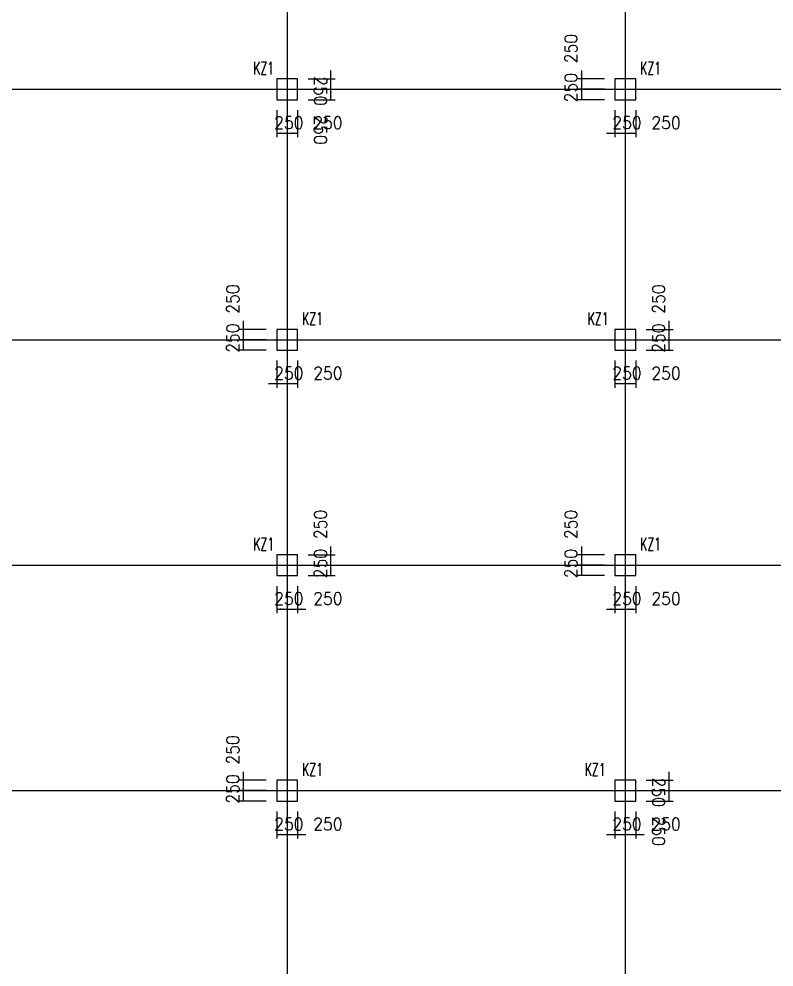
# Model space of a CAD drawing. Extents: x 387171 to 699106, y 11966 to 245688.
# Drawn here: x 556634 to 574722, y 123662 to 146373 of the extents above; entities that cross this region are included whole.
import ezdxf

# ---------------------------------------------------------------- set-up
doc = ezdxf.new("R2010")
doc.units = 0
doc.header["$LTSCALE"] = 100
doc.header["$MEASUREMENT"] = 0
for name, color, linetype in [('COLU', 7, 'Continuous'), ('DIM', 3, 'Continuous'), ('DOTE', 253, 'Continuous'), ('NUM', 7, 'Continuous')]:
    doc.layers.add(name, color=color, linetype=linetype)
doc.styles.get("Standard").update_dxf_attribs({"font": 'standard'})
doc.dimstyles.get("Standard").update_dxf_attribs({"dimtxt": 300, "dimasz": 100, "dimexe": 100, "dimexo": 250, "dimgap": 100, "dimtad": 0, "dimtoh": 1, "dimdec": 0, "dimdsep": 46, "dimcen": 0.09, "dimclrt": 7, "dimadec": 0, "dimazin": 0, "dimtfac": 1, "dimtdec": 4, "dimtofl": 0, "dimtmove": 0, "dimatfit": 3, "dimfxl": 1, "dimtolj": 1, "dimtzin": 0, "dimarcsym": 0})

# ---------------------------------------------------------------- blocks, each defined once
blk = doc.blocks.new('*D1049')
at = {"layer": 'DIM', "color": 0, "linetype": 'ByBlock', "lineweight": -2}
for p, q in [((562808, 144188), (562808, 143538)), ((563058, 144188), (563058, 143538)), ((562808, 143638), (563058, 143638))]:
    blk.add_line(p, q, dxfattribs=at)
for points in [[(562808, 143638), (562908, 143655), (562908, 143621)], [(563058, 143638), (562958, 143621), (562958, 143655)]]:
    blk.add_solid(points, dxfattribs=at)
at = {"layer": 'DIM', "color": 7, "linetype": 'Continuous', "lineweight": -2, "insert": (563098, 143888), "char_height": 300, "width": 566.67, "attachment_point": 5}
blk.add_mtext('250', dxfattribs=at)
blk = doc.blocks.new('*D1241')
at = {"layer": 'DIM', "color": 0, "linetype": 'ByBlock', "lineweight": -2}
for p, q in [((563058, 144188), (563058, 143538)), ((563308, 144188), (563308, 143538)), ((563058, 143638), (563308, 143638))]:
    blk.add_line(p, q, dxfattribs=at)
for points in [[(563058, 143638), (563158, 143655), (563158, 143621)], [(563308, 143638), (563208, 143621), (563208, 143655)]]:
    blk.add_solid(points, dxfattribs=at)
at = {"layer": 'DIM', "color": 7, "linetype": 'Continuous', "lineweight": -2, "insert": (564034, 143888), "char_height": 300, "width": 566.67, "attachment_point": 5}
blk.add_mtext('250', dxfattribs=at)
blk = doc.blocks.new('*D841')
at = {"layer": 'DIM', "color": 0, "linetype": 'ByBlock', "lineweight": -2}
for p, q in [((563558, 144688), (564208, 144688)), ((564108, 144438), (564108, 144688)), ((563558, 144438), (564208, 144438))]:
    blk.add_line(p, q, dxfattribs=at)
for points in [[(564108, 144688), (564125, 144588), (564091, 144588)], [(564108, 144438), (564091, 144538), (564125, 144538)]]:
    blk.add_solid(points, dxfattribs=at)
at = {"layer": 'DIM', "color": 7, "linetype": 'Continuous', "lineweight": -2, "insert": (563858, 143712), "char_height": 300, "width": 566.67, "attachment_point": 5, "rotation": 270}
blk.add_mtext('250', dxfattribs=at)
blk = doc.blocks.new('*D1785')
at = {"layer": 'DIM', "color": 0, "linetype": 'ByBlock', "lineweight": -2}
for p, q in [((564108, 144488), (564108, 145138)), ((563558, 144938), (564208, 144938)), ((563558, 144688), (564208, 144688))]:
    blk.add_line(p, q, dxfattribs=at)
for points in [[(564108, 144938), (564091, 145038), (564125, 145038)], [(564108, 144688), (564125, 144588), (564091, 144588)]]:
    blk.add_solid(points, dxfattribs=at)
at = {"layer": 'DIM', "color": 7, "linetype": 'Continuous', "lineweight": -2, "insert": (563858, 144648), "char_height": 300, "width": 566.67, "attachment_point": 5, "rotation": 270}
blk.add_mtext('250', dxfattribs=at)
blk = doc.blocks.new('*D1397')
at = {"layer": 'DIM', "color": 0, "linetype": 'ByBlock', "lineweight": -2}
for p, q in [((570108, 145138), (570108, 144488)), ((570658, 144938), (570008, 144938)), ((570658, 144688), (570008, 144688))]:
    blk.add_line(p, q, dxfattribs=at)
for points in [[(570108, 144938), (570091, 145038), (570125, 145038)], [(570108, 144688), (570125, 144588), (570091, 144588)]]:
    blk.add_solid(points, dxfattribs=at)
at = {"layer": 'DIM', "color": 7, "linetype": 'Continuous', "lineweight": -2, "insert": (569858, 145664), "char_height": 300, "width": 566.67, "attachment_point": 5, "rotation": 90}
blk.add_mtext('250', dxfattribs=at)
blk = doc.blocks.new('*D2170')
at = {"layer": 'DIM', "color": 0, "linetype": 'ByBlock', "lineweight": -2}
for p, q in [((570658, 144688), (570008, 144688)), ((570108, 144688), (570108, 144438)), ((570658, 144438), (570008, 144438))]:
    blk.add_line(p, q, dxfattribs=at)
for points in [[(570108, 144688), (570125, 144588), (570091, 144588)], [(570108, 144438), (570091, 144538), (570125, 144538)]]:
    blk.add_solid(points, dxfattribs=at)
at = {"layer": 'DIM', "color": 7, "linetype": 'Continuous', "lineweight": -2, "insert": (569858, 144728), "char_height": 300, "width": 566.67, "attachment_point": 5, "rotation": 90}
blk.add_mtext('250', dxfattribs=at)
blk = doc.blocks.new('*D1926')
at = {"layer": 'DIM', "color": 0, "linetype": 'ByBlock', "lineweight": -2}
for p, q in [((570908, 144188), (570908, 143538)), ((571158, 144188), (571158, 143538)), ((570708, 143638), (571358, 143638))]:
    blk.add_line(p, q, dxfattribs=at)
for points in [[(570908, 143638), (570808, 143621), (570808, 143655)], [(571158, 143638), (571258, 143655), (571258, 143621)]]:
    blk.add_solid(points, dxfattribs=at)
at = {"layer": 'DIM', "color": 7, "linetype": 'Continuous', "lineweight": -2, "insert": (571198, 143888), "char_height": 300, "width": 566.67, "attachment_point": 5}
blk.add_mtext('250', dxfattribs=at)
blk = doc.blocks.new('*D2115')
at = {"layer": 'DIM', "color": 0, "linetype": 'ByBlock', "lineweight": -2}
for p, q in [((571158, 144188), (571158, 143538)), ((571408, 144188), (571408, 143538)), ((571158, 143638), (571408, 143638))]:
    blk.add_line(p, q, dxfattribs=at)
for points in [[(571158, 143638), (571258, 143655), (571258, 143621)], [(571408, 143638), (571308, 143621), (571308, 143655)]]:
    blk.add_solid(points, dxfattribs=at)
at = {"layer": 'DIM', "color": 7, "linetype": 'Continuous', "lineweight": -2, "insert": (572134, 143888), "char_height": 300, "width": 566.67, "attachment_point": 5}
blk.add_mtext('250', dxfattribs=at)
blk = doc.blocks.new('*D1189')
at = {"layer": 'DIM', "color": 0, "linetype": 'ByBlock', "lineweight": -2}
for p, q in [((562008, 139138), (562008, 138488)), ((562558, 138938), (561908, 138938)), ((562558, 138688), (561908, 138688))]:
    blk.add_line(p, q, dxfattribs=at)
for points in [[(562008, 138938), (561991, 139038), (562025, 139038)], [(562008, 138688), (562025, 138588), (561991, 138588)]]:
    blk.add_solid(points, dxfattribs=at)
at = {"layer": 'DIM', "color": 7, "linetype": 'Continuous', "lineweight": -2, "insert": (561758, 139664), "char_height": 300, "width": 566.67, "attachment_point": 5, "rotation": 90}
blk.add_mtext('250', dxfattribs=at)
blk = doc.blocks.new('*D1953')
at = {"layer": 'DIM', "color": 0, "linetype": 'ByBlock', "lineweight": -2}
for p, q in [((562558, 138688), (561908, 138688)), ((562008, 138688), (562008, 138438)), ((562558, 138438), (561908, 138438))]:
    blk.add_line(p, q, dxfattribs=at)
for points in [[(562008, 138688), (562025, 138588), (561991, 138588)], [(562008, 138438), (561991, 138538), (562025, 138538)]]:
    blk.add_solid(points, dxfattribs=at)
at = {"layer": 'DIM', "color": 7, "linetype": 'Continuous', "lineweight": -2, "insert": (561758, 138728), "char_height": 300, "width": 566.67, "attachment_point": 5, "rotation": 90}
blk.add_mtext('250', dxfattribs=at)
blk = doc.blocks.new('*D2137')
at = {"layer": 'DIM', "color": 0, "linetype": 'ByBlock', "lineweight": -2}
for p, q in [((562808, 138188), (562808, 137538)), ((563058, 138188), (563058, 137538)), ((562608, 137638), (563258, 137638))]:
    blk.add_line(p, q, dxfattribs=at)
for points in [[(562808, 137638), (562708, 137621), (562708, 137655)], [(563058, 137638), (563158, 137655), (563158, 137621)]]:
    blk.add_solid(points, dxfattribs=at)
at = {"layer": 'DIM', "color": 7, "linetype": 'Continuous', "lineweight": -2, "insert": (563098, 137888), "char_height": 300, "width": 566.67, "attachment_point": 5}
blk.add_mtext('250', dxfattribs=at)
blk = doc.blocks.new('*D1896')
at = {"layer": 'DIM', "color": 0, "linetype": 'ByBlock', "lineweight": -2}
for p, q in [((563058, 138188), (563058, 137538)), ((563308, 138188), (563308, 137538)), ((563058, 137638), (563308, 137638))]:
    blk.add_line(p, q, dxfattribs=at)
for points in [[(563058, 137638), (563158, 137655), (563158, 137621)], [(563308, 137638), (563208, 137621), (563208, 137655)]]:
    blk.add_solid(points, dxfattribs=at)
at = {"layer": 'DIM', "color": 7, "linetype": 'Continuous', "lineweight": -2, "insert": (564034, 137888), "char_height": 300, "width": 566.67, "attachment_point": 5}
blk.add_mtext('250', dxfattribs=at)
blk = doc.blocks.new('*D2651')
at = {"layer": 'DIM', "color": 0, "linetype": 'ByBlock', "lineweight": -2}
for p, q in [((570908, 138188), (570908, 137538)), ((571158, 138188), (571158, 137538)), ((570908, 137638), (571158, 137638))]:
    blk.add_line(p, q, dxfattribs=at)
for points in [[(570908, 137638), (571008, 137655), (571008, 137621)], [(571158, 137638), (571058, 137621), (571058, 137655)]]:
    blk.add_solid(points, dxfattribs=at)
at = {"layer": 'DIM', "color": 7, "linetype": 'Continuous', "lineweight": -2, "insert": (571198, 137888), "char_height": 300, "width": 566.67, "attachment_point": 5}
blk.add_mtext('250', dxfattribs=at)
blk = doc.blocks.new('*D2278')
at = {"layer": 'DIM', "color": 0, "linetype": 'ByBlock', "lineweight": -2}
for p, q in [((571158, 138188), (571158, 137538)), ((571408, 138188), (571408, 137538)), ((571158, 137638), (571408, 137638))]:
    blk.add_line(p, q, dxfattribs=at)
for points in [[(571158, 137638), (571258, 137655), (571258, 137621)], [(571408, 137638), (571308, 137621), (571308, 137655)]]:
    blk.add_solid(points, dxfattribs=at)
at = {"layer": 'DIM', "color": 7, "linetype": 'Continuous', "lineweight": -2, "insert": (572134, 137888), "char_height": 300, "width": 566.67, "attachment_point": 5}
blk.add_mtext('250', dxfattribs=at)
blk = doc.blocks.new('*D3200')
at = {"layer": 'DIM', "color": 0, "linetype": 'ByBlock', "lineweight": -2}
for p, q in [((571658, 138688), (572308, 138688)), ((572208, 138438), (572208, 138688)), ((571658, 138438), (572308, 138438))]:
    blk.add_line(p, q, dxfattribs=at)
for points in [[(572208, 138688), (572225, 138588), (572191, 138588)], [(572208, 138438), (572191, 138538), (572225, 138538)]]:
    blk.add_solid(points, dxfattribs=at)
at = {"layer": 'DIM', "color": 7, "linetype": 'Continuous', "lineweight": -2, "insert": (571958, 138728), "char_height": 300, "width": 566.67, "attachment_point": 5, "rotation": 90}
blk.add_mtext('250', dxfattribs=at)
blk = doc.blocks.new('*D2804')
at = {"layer": 'DIM', "color": 0, "linetype": 'ByBlock', "lineweight": -2}
for p, q in [((572208, 138488), (572208, 139138)), ((571658, 138938), (572308, 138938)), ((571658, 138688), (572308, 138688))]:
    blk.add_line(p, q, dxfattribs=at)
for points in [[(572208, 138938), (572191, 139038), (572225, 139038)], [(572208, 138688), (572225, 138588), (572191, 138588)]]:
    blk.add_solid(points, dxfattribs=at)
at = {"layer": 'DIM', "color": 7, "linetype": 'Continuous', "lineweight": -2, "insert": (571958, 139664), "char_height": 300, "width": 566.67, "attachment_point": 5, "rotation": 90}
blk.add_mtext('250', dxfattribs=at)
blk = doc.blocks.new('*D2396')
at = {"layer": 'DIM', "color": 0, "linetype": 'ByBlock', "lineweight": -2}
for p, q in [((562808, 132788), (562808, 132138)), ((563058, 132788), (563058, 132138)), ((562808, 132238), (563058, 132238))]:
    blk.add_line(p, q, dxfattribs=at)
for points in [[(562808, 132238), (562908, 132255), (562908, 132221)], [(563058, 132238), (562958, 132221), (562958, 132255)]]:
    blk.add_solid(points, dxfattribs=at)
at = {"layer": 'DIM', "color": 7, "linetype": 'Continuous', "lineweight": -2, "insert": (563098, 132488), "char_height": 300, "width": 566.67, "attachment_point": 5}
blk.add_mtext('250', dxfattribs=at)
blk = doc.blocks.new('*D3180')
at = {"layer": 'DIM', "color": 0, "linetype": 'ByBlock', "lineweight": -2}
for p, q in [((563058, 132788), (563058, 132138)), ((563308, 132788), (563308, 132138)), ((562858, 132238), (563508, 132238))]:
    blk.add_line(p, q, dxfattribs=at)
for points in [[(563058, 132238), (562958, 132221), (562958, 132255)], [(563308, 132238), (563408, 132255), (563408, 132221)]]:
    blk.add_solid(points, dxfattribs=at)
at = {"layer": 'DIM', "color": 7, "linetype": 'Continuous', "lineweight": -2, "insert": (564034, 132488), "char_height": 300, "width": 566.67, "attachment_point": 5}
blk.add_mtext('250', dxfattribs=at)
blk = doc.blocks.new('*D2783')
at = {"layer": 'DIM', "color": 0, "linetype": 'ByBlock', "lineweight": -2}
for p, q in [((563558, 133288), (564208, 133288)), ((564108, 133038), (564108, 133288)), ((563558, 133038), (564208, 133038))]:
    blk.add_line(p, q, dxfattribs=at)
for points in [[(564108, 133288), (564125, 133188), (564091, 133188)], [(564108, 133038), (564091, 133138), (564125, 133138)]]:
    blk.add_solid(points, dxfattribs=at)
at = {"layer": 'DIM', "color": 7, "linetype": 'Continuous', "lineweight": -2, "insert": (563858, 133328), "char_height": 300, "width": 566.67, "attachment_point": 5, "rotation": 90}
blk.add_mtext('250', dxfattribs=at)
blk = doc.blocks.new('*D3681')
at = {"layer": 'DIM', "color": 0, "linetype": 'ByBlock', "lineweight": -2}
for p, q in [((564108, 133088), (564108, 133738)), ((563558, 133538), (564208, 133538)), ((563558, 133288), (564208, 133288))]:
    blk.add_line(p, q, dxfattribs=at)
for points in [[(564108, 133538), (564091, 133638), (564125, 133638)], [(564108, 133288), (564125, 133188), (564091, 133188)]]:
    blk.add_solid(points, dxfattribs=at)
at = {"layer": 'DIM', "color": 7, "linetype": 'Continuous', "lineweight": -2, "insert": (563858, 134264), "char_height": 300, "width": 566.67, "attachment_point": 5, "rotation": 90}
blk.add_mtext('250', dxfattribs=at)
blk = doc.blocks.new('*D3865')
at = {"layer": 'DIM', "color": 0, "linetype": 'ByBlock', "lineweight": -2}
for p, q in [((570108, 133738), (570108, 133088)), ((570658, 133538), (570008, 133538)), ((570658, 133288), (570008, 133288))]:
    blk.add_line(p, q, dxfattribs=at)
for points in [[(570108, 133538), (570091, 133638), (570125, 133638)], [(570108, 133288), (570125, 133188), (570091, 133188)]]:
    blk.add_solid(points, dxfattribs=at)
at = {"layer": 'DIM', "color": 7, "linetype": 'Continuous', "lineweight": -2, "insert": (569858, 134264), "char_height": 300, "width": 566.67, "attachment_point": 5, "rotation": 90}
blk.add_mtext('250', dxfattribs=at)
blk = doc.blocks.new('*D3478')
at = {"layer": 'DIM', "color": 0, "linetype": 'ByBlock', "lineweight": -2}
for p, q in [((570658, 133288), (570008, 133288)), ((570108, 133288), (570108, 133038)), ((570658, 133038), (570008, 133038))]:
    blk.add_line(p, q, dxfattribs=at)
for points in [[(570108, 133288), (570125, 133188), (570091, 133188)], [(570108, 133038), (570091, 133138), (570125, 133138)]]:
    blk.add_solid(points, dxfattribs=at)
at = {"layer": 'DIM', "color": 7, "linetype": 'Continuous', "lineweight": -2, "insert": (569858, 133328), "char_height": 300, "width": 566.67, "attachment_point": 5, "rotation": 90}
blk.add_mtext('250', dxfattribs=at)
blk = doc.blocks.new('*D4371')
at = {"layer": 'DIM', "color": 0, "linetype": 'ByBlock', "lineweight": -2}
for p, q in [((570908, 132788), (570908, 132138)), ((571158, 132788), (571158, 132138)), ((570708, 132238), (571358, 132238))]:
    blk.add_line(p, q, dxfattribs=at)
for points in [[(570908, 132238), (570808, 132221), (570808, 132255)], [(571158, 132238), (571258, 132255), (571258, 132221)]]:
    blk.add_solid(points, dxfattribs=at)
at = {"layer": 'DIM', "color": 7, "linetype": 'Continuous', "lineweight": -2, "insert": (571198, 132488), "char_height": 300, "width": 566.67, "attachment_point": 5}
blk.add_mtext('250', dxfattribs=at)
blk = doc.blocks.new('*D4000')
at = {"layer": 'DIM', "color": 0, "linetype": 'ByBlock', "lineweight": -2}
for p, q in [((571158, 132788), (571158, 132138)), ((571408, 132788), (571408, 132138)), ((571158, 132238), (571408, 132238))]:
    blk.add_line(p, q, dxfattribs=at)
for points in [[(571158, 132238), (571258, 132255), (571258, 132221)], [(571408, 132238), (571308, 132221), (571308, 132255)]]:
    blk.add_solid(points, dxfattribs=at)
at = {"layer": 'DIM', "color": 7, "linetype": 'Continuous', "lineweight": -2, "insert": (572134, 132488), "char_height": 300, "width": 566.67, "attachment_point": 5}
blk.add_mtext('250', dxfattribs=at)
blk = doc.blocks.new('*D3640')
at = {"layer": 'DIM', "color": 0, "linetype": 'ByBlock', "lineweight": -2}
for p, q in [((562008, 128338), (562008, 127688)), ((562558, 128138), (561908, 128138)), ((562558, 127888), (561908, 127888))]:
    blk.add_line(p, q, dxfattribs=at)
for points in [[(562008, 128138), (561991, 128238), (562025, 128238)], [(562008, 127888), (562025, 127788), (561991, 127788)]]:
    blk.add_solid(points, dxfattribs=at)
at = {"layer": 'DIM', "color": 7, "linetype": 'Continuous', "lineweight": -2, "insert": (561758, 128864), "char_height": 300, "width": 566.67, "attachment_point": 5, "rotation": 90}
blk.add_mtext('250', dxfattribs=at)
blk = doc.blocks.new('*D4389')
at = {"layer": 'DIM', "color": 0, "linetype": 'ByBlock', "lineweight": -2}
for p, q in [((562558, 127888), (561908, 127888)), ((562008, 127888), (562008, 127638)), ((562558, 127638), (561908, 127638))]:
    blk.add_line(p, q, dxfattribs=at)
for points in [[(562008, 127888), (562025, 127788), (561991, 127788)], [(562008, 127638), (561991, 127738), (562025, 127738)]]:
    blk.add_solid(points, dxfattribs=at)
at = {"layer": 'DIM', "color": 7, "linetype": 'Continuous', "lineweight": -2, "insert": (561758, 127928), "char_height": 300, "width": 566.67, "attachment_point": 5, "rotation": 90}
blk.add_mtext('250', dxfattribs=at)
blk = doc.blocks.new('*D4019')
at = {"layer": 'DIM', "color": 0, "linetype": 'ByBlock', "lineweight": -2}
for p, q in [((562808, 127388), (562808, 126738)), ((563058, 127388), (563058, 126738)), ((562808, 126838), (563058, 126838))]:
    blk.add_line(p, q, dxfattribs=at)
for points in [[(562808, 126838), (562908, 126855), (562908, 126821)], [(563058, 126838), (562958, 126821), (562958, 126855)]]:
    blk.add_solid(points, dxfattribs=at)
at = {"layer": 'DIM', "color": 7, "linetype": 'Continuous', "lineweight": -2, "insert": (563098, 127088), "char_height": 300, "width": 566.67, "attachment_point": 5}
blk.add_mtext('250', dxfattribs=at)
blk = doc.blocks.new('*D349')
at = {"layer": 'DIM', "color": 0, "linetype": 'ByBlock', "lineweight": -2}
for p, q in [((563058, 127388), (563058, 126738)), ((563308, 127388), (563308, 126738)), ((562858, 126838), (563508, 126838))]:
    blk.add_line(p, q, dxfattribs=at)
for points in [[(563058, 126838), (562958, 126821), (562958, 126855)], [(563308, 126838), (563408, 126855), (563408, 126821)]]:
    blk.add_solid(points, dxfattribs=at)
at = {"layer": 'DIM', "color": 7, "linetype": 'Continuous', "lineweight": -2, "insert": (564034, 127088), "char_height": 300, "width": 566.67, "attachment_point": 5}
blk.add_mtext('250', dxfattribs=at)
blk = doc.blocks.new('*D4523')
at = {"layer": 'DIM', "color": 0, "linetype": 'ByBlock', "lineweight": -2}
for p, q in [((570908, 127388), (570908, 126738)), ((571158, 127388), (571158, 126738)), ((570708, 126838), (571358, 126838))]:
    blk.add_line(p, q, dxfattribs=at)
for points in [[(570908, 126838), (570808, 126821), (570808, 126855)], [(571158, 126838), (571258, 126855), (571258, 126821)]]:
    blk.add_solid(points, dxfattribs=at)
at = {"layer": 'DIM', "color": 7, "linetype": 'Continuous', "lineweight": -2, "insert": (571198, 127088), "char_height": 300, "width": 566.67, "attachment_point": 5}
blk.add_mtext('250', dxfattribs=at)
blk = doc.blocks.new('*D150')
at = {"layer": 'DIM', "color": 0, "linetype": 'ByBlock', "lineweight": -2}
for p, q in [((571158, 127388), (571158, 126738)), ((571408, 127388), (571408, 126738)), ((570958, 126838), (571608, 126838))]:
    blk.add_line(p, q, dxfattribs=at)
for points in [[(571158, 126838), (571058, 126821), (571058, 126855)], [(571408, 126838), (571508, 126855), (571508, 126821)]]:
    blk.add_solid(points, dxfattribs=at)
at = {"layer": 'DIM', "color": 7, "linetype": 'Continuous', "lineweight": -2, "insert": (572134, 127088), "char_height": 300, "width": 566.67, "attachment_point": 5}
blk.add_mtext('250', dxfattribs=at)
blk = doc.blocks.new('*D1027')
at = {"layer": 'DIM', "color": 0, "linetype": 'ByBlock', "lineweight": -2}
for p, q in [((571658, 127888), (572308, 127888)), ((572208, 127638), (572208, 127888)), ((571658, 127638), (572308, 127638))]:
    blk.add_line(p, q, dxfattribs=at)
for points in [[(572208, 127888), (572225, 127788), (572191, 127788)], [(572208, 127638), (572191, 127738), (572225, 127738)]]:
    blk.add_solid(points, dxfattribs=at)
at = {"layer": 'DIM', "color": 7, "linetype": 'Continuous', "lineweight": -2, "insert": (571958, 126912), "char_height": 300, "width": 566.67, "attachment_point": 5, "rotation": 270}
blk.add_mtext('250', dxfattribs=at)
blk = doc.blocks.new('*D655')
at = {"layer": 'DIM', "color": 0, "linetype": 'ByBlock', "lineweight": -2}
for p, q in [((572208, 127688), (572208, 128338)), ((571658, 128138), (572308, 128138)), ((571658, 127888), (572308, 127888))]:
    blk.add_line(p, q, dxfattribs=at)
for points in [[(572208, 128138), (572191, 128238), (572225, 128238)], [(572208, 127888), (572225, 127788), (572191, 127788)]]:
    blk.add_solid(points, dxfattribs=at)
at = {"layer": 'DIM', "color": 7, "linetype": 'Continuous', "lineweight": -2, "insert": (571958, 127848), "char_height": 300, "width": 566.67, "attachment_point": 5, "rotation": 270}
blk.add_mtext('250', dxfattribs=at)

msp = doc.modelspace()

# ---------------------------------------------------------------- linework, layer by layer
at = {"layer": 'COLU'}
for points in [[(562808.1, 144437.9), (563308.1, 144437.9), (563308.1, 144937.9), (562808.1, 144937.9)], [(570908.1, 144437.9), (571408.1, 144437.9), (571408.1, 144937.9), (570908.1, 144937.9)], [(562808.1, 138437.9), (563308.1, 138437.9), (563308.1, 138937.9), (562808.1, 138937.9)], [(570908.1, 138437.9), (571408.1, 138437.9), (571408.1, 138937.9), (570908.1, 138937.9)], [(562808.1, 133037.9), (563308.1, 133037.9), (563308.1, 133537.9), (562808.1, 133537.9)], [(570908.1, 133037.9), (571408.1, 133037.9), (571408.1, 133537.9), (570908.1, 133537.9)], [(562808.1, 127637.9), (563308.1, 127637.9), (563308.1, 128137.9), (562808.1, 128137.9)], [(570908.1, 127637.9), (571408.1, 127637.9), (571408.1, 128137.9), (570908.1, 128137.9)]]:
    msp.add_lwpolyline(points, close=True, dxfattribs=at)
at = {"layer": 'DOTE'}
for p, q in [((571158.1, 213087.9), (571158.1, 94087.9)), ((563058.1, 210429.3), (563058.1, 84089.2)), ((491462.9, 144687.9), (604647.2, 144687.9)), ((491703.8, 138687.9), (593508.1, 138687.9)), ((508458.1, 133287.9), (585258.1, 133287.9)), ((510308.1, 127887.9), (579258.1, 127887.9))]:
    msp.add_line(p, q, dxfattribs=at)

# ---------------------------------------------------------------- texts
at = {"layer": 'NUM', "color": 200, "width": 0.7}
for p in [(562244.9, 145044), (571514.1, 145044), (563414.1, 139044), (570256.2, 139044), (562247.1, 133644), (571514.1, 133644), (563414.1, 128244), (570185.2, 128244)]:
    msp.add_text('KZ1', height=300, dxfattribs=at).set_placement(p)

# ---------------------------------------------------------------- dimensions: what is measured, and where the dimension line sits
at = {"layer": 'DIM', "color": 200}
for p1, p2, picture, middle in [((570908.1, 144937.9), (570908.1, 144687.9), '*D1397', (569858.1, 145156)), ((563308.1, 144687.9), (563308.1, 144937.9), '*D1785', (563858.1, 145156)), ((570908.1, 144687.9), (570908.1, 144437.9), '*D2170', (569858.1, 144219.9)), ((563308.1, 144437.9), (563308.1, 144687.9), '*D841', (563858.1, 144219.9)), ((562808.1, 144437.9), (563058.1, 144437.9), '*D1049', (562590, 143887.9)), ((563058.1, 144437.9), (563308.1, 144437.9), '*D1241', (563526.1, 143887.9)), ((570908.1, 144437.9), (571158.1, 144437.9), '*D1926', (570690, 143887.9)), ((571158.1, 144437.9), (571408.1, 144437.9), '*D2115', (571626.1, 143887.9)), ((562808.1, 138937.9), (562808.1, 138687.9), '*D1189', (561758.1, 139156)), ((571408.1, 138687.9), (571408.1, 138937.9), '*D2804', (571958.1, 139156)), ((562808.1, 138687.9), (562808.1, 138437.9), '*D1953', (561758.1, 138219.9)), ((571408.1, 138437.9), (571408.1, 138687.9), '*D3200', (571958.1, 138219.9)), ((562808.1, 138437.9), (563058.1, 138437.9), '*D2137', (562590, 137887.9)), ((563058.1, 138437.9), (563308.1, 138437.9), '*D1896', (563526.1, 137887.9)), ((570908.1, 138437.9), (571158.1, 138437.9), '*D2651', (570690, 137887.9)), ((571158.1, 138437.9), (571408.1, 138437.9), '*D2278', (571626.1, 137887.9)), ((563308.1, 133287.9), (563308.1, 133537.9), '*D3681', (563858.1, 133756)), ((570908.1, 133537.9), (570908.1, 133287.9), '*D3865', (569858.1, 133756)), ((563308.1, 133037.9), (563308.1, 133287.9), '*D2783', (563858.1, 132819.9)), ((570908.1, 133287.9), (570908.1, 133037.9), '*D3478', (569858.1, 132819.9)), ((562808.1, 133037.9), (563058.1, 133037.9), '*D2396', (562590, 132487.9)), ((563058.1, 133037.9), (563308.1, 133037.9), '*D3180', (563526.1, 132487.9)), ((570908.1, 133037.9), (571158.1, 133037.9), '*D4371', (570690, 132487.9)), ((571158.1, 133037.9), (571408.1, 133037.9), '*D4000', (571626.1, 132487.9)), ((562808.1, 128137.9), (562808.1, 127887.9), '*D3640', (561758.1, 128356)), ((571408.1, 127887.9), (571408.1, 128137.9), '*D655', (571958.1, 128356)), ((562808.1, 127887.9), (562808.1, 127637.9), '*D4389', (561758.1, 127419.9)), ((571408.1, 127637.9), (571408.1, 127887.9), '*D1027', (571958.1, 127419.9)), ((562808.1, 127637.9), (563058.1, 127637.9), '*D4019', (562590, 127087.9)), ((563058.1, 127637.9), (563308.1, 127637.9), '*D349', (563526.1, 127087.9)), ((570908.1, 127637.9), (571158.1, 127637.9), '*D4523', (570690, 127087.9)), ((571158.1, 127637.9), (571408.1, 127637.9), '*D150', (571626.1, 127087.9))]:
    dim = msp.add_aligned_dim(p1=p1, p2=p2, distance=-800, dimstyle='Standard', dxfattribs=at)
    dim.commit()
    dim.dimension.update_dxf_attribs({"geometry": picture, "text_midpoint": middle})

doc.saveas('drawing.dxf')
